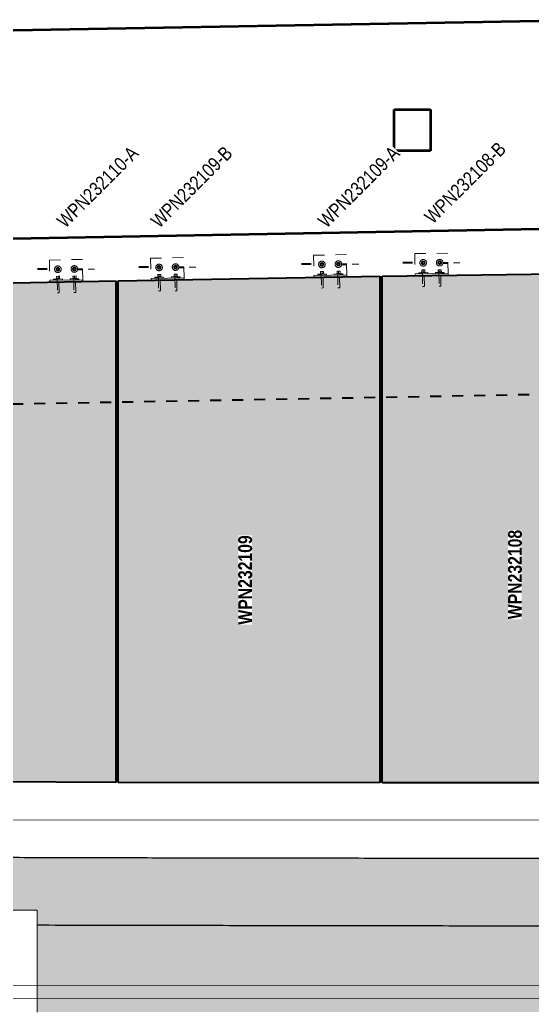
# Model space of a CAD drawing. Header units: metres. Extents: x 1114 to 1183, y -509 to 23.
# Drawn here: x 1157.66 to 1162.32, y 12.63 to 21.64 of the extents above; entities that cross this region are included whole.
import ezdxf

# ---------------------------------------------------------------- set-up
doc = ezdxf.new("R2010")
doc.units = ezdxf.units.M
doc.linetypes.add('JacobsDash', pattern=[0.0045, 0.003, -0.0015])
for name, color, linetype, lineweight in [('A-DETL', 7, 'Continuous', 13), ('A-GENM', 7, 'Continuous', 35), ('A-GENM-IDEN', 7, 'Continuous', 18), ('S-BEAM', 7, 'Continuous', 50), ('S-FNDN', 7, 'Continuous', 50), ('S-FNDN-HDLN', 7, 'JacobsDash', 18), ('S-FNDN-IDEN', 7, 'Continuous', 18), ('S-FSTN', 7, 'Continuous', 18)]:
    doc.layers.add(name, color=color, linetype=linetype, lineweight=lineweight)
doc.styles.add('Arial Narrow', font='ARIALN.TTF', dxfattribs={"height": 0.125})
doc.styles.add('Arial Narrow_B', font='ARIALNB.TTF', dxfattribs={"height": 0.125})

# ---------------------------------------------------------------- blocks, each defined once
blk = doc.blocks.new('Top of Pavement - RL A - Top of Pavement - RL A-68818558-DRG-2873192 - ELEVATION - FASCIA PANEL AT ABUTMENT A')
at = {"layer": 'A-GENM', "lineweight": 25, "true_color": 0xe8e8e8}
for points in [[(1126.3383, 13.4094), (1127.1806, 13.4102), (1131.8128, 13.4168), (1134.7908, 13.4293), (1136.445, 13.4364), (1137.34, 13.442), (1140.0575, 13.461), (1141.4983, 13.4712), (1142.9483, 13.4852), (1146.2203, 13.517), (1146.2203, 13.6195), (1146.3203, 13.6445), (1146.1203, 13.6945), (1146.2203, 13.7195), (1146.2203, 14.1301), (1145.7409, 14.1252), (1141.2908, 14.0826), (1138.8635, 14.0658), (1136.3203, 14.0486), (1135.627, 14.0458), (1132.7951, 14.0343), (1131.4744, 14.0294), (1130.7723, 14.028), (1127.9403, 14.0247), (1126.6782, 14.0232), (1125.9175, 14.0237), (1121.8718, 14.0301), (1121.4672, 14.0311), (1120.2536, 14.0364), (1116.6125, 14.0526), (1115.8034, 14.0575), (1114.0014, 14.0695), (1114.0014, 13.5544), (1121.2259, 13.5544), (1121.2259, 13.4185), (1121.7061, 13.417), (1122.9695, 13.4149), (1126.1234, 13.4097)], [(1127.1285, 12.6294), (1146.5172, 12.6294), (1146.5172, 12.7573), (1146.2203, 12.7573), (1146.2203, 13.517), (1145.7092, 13.5122), (1142.9483, 13.4852), (1141.4188, 13.4705), (1140.6561, 13.465), (1139.3794, 13.4563), (1136.8302, 13.4386), (1136.0239, 13.4343), (1131.7317, 13.4166), (1131.2219, 13.4153), (1126.7595, 13.4096), (1126.1234, 13.4097), (1125.4961, 13.4109), (1123.8117, 13.4136), (1121.285, 13.4183), (1121.2259, 13.4185), (1121.2259, 12.6294), (1126.6333, 12.6294)]]:
    blk.add_hatch(color=254, dxfattribs=at).paths.add_polyline_path(points)
at = {"layer": 'A-GENM', "color": 253, "lineweight": 25, "true_color": 0xa3a3a3}
for points, knots in [([(1141.2908, 14.0826), (1141.156, 14.0816), (1140.8863, 14.0797), (1140.4817, 14.0769), (1140.0772, 14.0741), (1139.6726, 14.0714), (1139.2681, 14.0686), (1138.8635, 14.0658), (1138.4589, 14.063), (1138.0544, 14.0602), (1137.6498, 14.0575), (1137.2453, 14.0546), (1136.8407, 14.0516), (1136.4362, 14.049), (1136.0316, 14.0472), (1135.627, 14.0458), (1135.2225, 14.0443), (1134.8179, 14.0426), (1134.4133, 14.0409), (1134.0088, 14.0393), (1133.6042, 14.0376), (1133.1997, 14.036), (1132.7951, 14.0343), (1132.3905, 14.0326), (1131.986, 14.031), (1131.5814, 14.0296), (1131.1768, 14.0285), (1130.7723, 14.028), (1130.3677, 14.0276), (1129.9631, 14.0272), (1129.5586, 14.0266), (1129.154, 14.0261), (1128.7494, 14.0256), (1128.3449, 14.0252), (1127.9403, 14.0247), (1127.5357, 14.0241), (1127.1312, 14.0235), (1126.7266, 14.0232), (1126.322, 14.0233), (1125.9175, 14.0237), (1125.5129, 14.0243), (1125.1083, 14.0251), (1124.7038, 14.0257), (1124.2992, 14.0264), (1123.8946, 14.027), (1123.4901, 14.0277), (1123.0855, 14.0283), (1122.6809, 14.0291), (1122.2764, 14.0296), (1121.8718, 14.03), (1121.4672, 14.031), (1121.0627, 14.0327), (1120.6581, 14.0346), (1120.2536, 14.0364), (1119.849, 14.0382), (1119.4444, 14.04), (1119.0399, 14.0418), (1118.6353, 14.0436), (1118.2307, 14.0454), (1117.8262, 14.0472), (1117.4216, 14.049), (1117.017, 14.0508), (1116.6125, 14.0526), (1116.2079, 14.0548), (1115.8034, 14.0575), (1115.3988, 14.0603), (1114.9942, 14.0631), (1114.5897, 14.0657), (1114.2588, 14.0678), (1114.0627, 14.0691), (1114.0014, 14.0695)], [0.3910615, 0.3910615, 0.3910615, 0.3910615, 0.3938547, 0.396648, 0.3994413, 0.4022346, 0.4050279, 0.4078212, 0.4106145, 0.4134078, 0.4162011, 0.4189944, 0.4217877, 0.424581, 0.4273743, 0.4301676, 0.4329609, 0.4357542, 0.4385475, 0.4413408, 0.4441341, 0.4469274, 0.4497207, 0.452514, 0.4553073, 0.4581006, 0.4608939, 0.4636872, 0.4664804, 0.4692737, 0.472067, 0.4748603, 0.4776536, 0.4804469, 0.4832402, 0.4860335, 0.4888268, 0.4916201, 0.4944134, 0.4972067, 0.5, 0.5027933, 0.5055866, 0.5083799, 0.5111732, 0.5139665, 0.5167598, 0.5195531, 0.5223464, 0.5251397, 0.527933, 0.5307263, 0.5335196, 0.5363128, 0.5391061, 0.5418994, 0.5446927, 0.547486, 0.5502793, 0.5530726, 0.5558659, 0.5586592, 0.5614525, 0.5642458, 0.5670391, 0.5698324, 0.5726257, 0.575419, 0.5782123, 0.5794807, 0.5794807, 0.5794807, 0.5794807]), ([(1146.2203, 13.517), (1146.1903, 13.5167), (1146.0199, 13.515), (1145.7092, 13.5122), (1145.2881, 13.5081), (1144.867, 13.5039), (1144.4459, 13.4998), (1144.0248, 13.4957), (1143.6038, 13.4916), (1143.1827, 13.4875), (1142.7616, 13.4833), (1142.3405, 13.4792), (1141.9194, 13.4751), (1141.4983, 13.4711), (1141.0772, 13.4677), (1140.6561, 13.465), (1140.235, 13.4623), (1139.8139, 13.4593), (1139.3928, 13.4563), (1138.9717, 13.4534), (1138.5505, 13.4505), (1138.1294, 13.4476), (1137.7083, 13.4447), (1137.2872, 13.4416), (1136.8661, 13.4387), (1136.445, 13.4363), (1136.0239, 13.4343), (1135.6028, 13.4325), (1135.1817, 13.4309), (1134.7606, 13.4291), (1134.3395, 13.4274), (1133.9184, 13.4257), (1133.4973, 13.4239), (1133.0761, 13.4222), (1132.655, 13.4206), (1132.2339, 13.4187), (1131.8128, 13.4167), (1131.3917, 13.4154), (1130.9706, 13.415), (1130.5495, 13.4146), (1130.1284, 13.414), (1129.7073, 13.4134), (1129.2861, 13.4129), (1128.865, 13.4124), (1128.4439, 13.4118), (1128.0228, 13.4113), (1127.6017, 13.4108), (1127.1806, 13.4103), (1126.7595, 13.4096), (1126.3383, 13.4093), (1125.9172, 13.4099), (1125.4961, 13.411), (1125.075, 13.4118), (1124.6539, 13.4123), (1124.2328, 13.4129), (1123.8117, 13.4136), (1123.3906, 13.4143), (1122.9695, 13.415), (1122.5483, 13.4155), (1122.1272, 13.4161), (1121.7061, 13.417), (1121.4057, 13.4179), (1121.2456, 13.4184), (1121.2259, 13.4185)], [0.354874, 0.354874, 0.354874, 0.354874, 0.3554913, 0.3583815, 0.3612717, 0.3641618, 0.367052, 0.3699422, 0.3728324, 0.3757225, 0.3786127, 0.3815029, 0.3843931, 0.3872832, 0.3901734, 0.3930636, 0.3959538, 0.3988439, 0.4017341, 0.4046243, 0.4075145, 0.4104046, 0.4132948, 0.416185, 0.4190751, 0.4219653, 0.4248555, 0.4277457, 0.4306358, 0.433526, 0.4364162, 0.4393064, 0.4421965, 0.4450867, 0.4479769, 0.4508671, 0.4537572, 0.4566474, 0.4595376, 0.4624277, 0.4653179, 0.4682081, 0.4710983, 0.4739884, 0.4768786, 0.4797688, 0.482659, 0.4855491, 0.4884393, 0.4913295, 0.4942197, 0.4971098, 0.5, 0.5028902, 0.5057803, 0.5086705, 0.5115607, 0.5144509, 0.517341, 0.5202312, 0.5231214, 0.5260116, 0.5264175, 0.5264175, 0.5264175, 0.5264175])]:
    blk.add_open_spline(points, degree=3, knots=knots, dxfattribs=at)
blk = doc.blocks.new('T2DPAA-T2D-C3S-RS-M3D-100334_rvt-1-DRG-2873192 - ELEVATION - FASCIA PANEL AT ABUTMENT A')
at = {"layer": 'A-GENM', "color": 253, "lineweight": 25, "true_color": 0xa3a3a3}
blk.add_blockref('Top of Pavement - RL A - Top of Pavement - RL A-68818558-DRG-2873192 - ELEVATION - FASCIA PANEL AT ABUTMENT A', (0, 0), dxfattribs=at)
blk = doc.blocks.new('BR08_20_GEN_WPC_PrecastPanel_Wall__4point - BR08_20_GEN_WPC_PrecastPanel_Wall__4point-8287842-DRG-2873192 - ELEVATION - FASCIA PANEL AT ABUTMENT A')
at = {"layer": 'A-GENM', "true_color": 0xc0c0c0}
blk.add_hatch(color=9, dxfattribs=at).paths.add_polyline_path([(1124.3625, 14.7129), (1126.7425, 14.7129), (1126.7425, 19.3442), (1124.3625, 19.3159), (1124.3625, 15.2657)])
at = {"layer": 'A-GENM'}
for p, q in [((1124.3624, 19.3159), (1124.3625, 19.3159)), ((1124.3625, 19.3159), (1126.7425, 19.3442)), ((1124.3625, 14.7129), (1124.3625, 19.3159)), ((1126.7425, 19.3442), (1126.7425, 14.7129)), ((1124.3624, 14.7129), (1124.3625, 14.7129)), ((1126.7425, 14.7129), (1124.3625, 14.7129))]:
    blk.add_line(p, q, dxfattribs=at)
blk = doc.blocks.new('BR08_20_GEN_WPC_PrecastPanel_Wall__4point - BR08_20_GEN_WPC_PrecastPanel_Wall__4point-8287844-DRG-2873192 - ELEVATION - FASCIA PANEL AT ABUTMENT A')
at = {"layer": 'A-GENM', "true_color": 0xc0c0c0}
blk.add_hatch(color=9, dxfattribs=at).paths.add_polyline_path([(1121.9425, 14.7167), (1121.9425, 19.2718), (1119.5625, 19.2284), (1119.5625, 14.724), (1120.0053, 14.7226)])
at = {"layer": 'A-GENM'}
for p, q in [((1119.5624, 19.2284), (1119.5625, 19.2284)), ((1119.5625, 19.2284), (1121.9425, 19.2718)), ((1119.5625, 14.724), (1119.5625, 19.2284)), ((1121.9425, 19.2718), (1121.9425, 14.7167)), ((1119.5624, 14.724), (1119.5625, 14.724)), ((1121.9425, 14.7167), (1119.5625, 14.724))]:
    blk.add_line(p, q, dxfattribs=at)
blk = doc.blocks.new('BR08_20_GEN_WPC_PrecastPanel_Wall__4point - BR08_20_GEN_WPC_PrecastPanel_Wall__4point-8297915-DRG-2873192 - ELEVATION - FASCIA PANEL AT ABUTMENT A')
at = {"layer": 'A-GENM', "true_color": 0xc0c0c0}
blk.add_hatch(color=9, dxfattribs=at).paths.add_polyline_path([(1124.342, 14.7129), (1124.3425, 19.3156), (1121.9625, 19.2722), (1121.9625, 14.7167), (1124.084, 14.7133)])
at = {"layer": 'A-GENM'}
for p, q in [((1121.9625, 19.2722), (1124.3425, 19.3156)), ((1124.3425, 19.3156), (1124.342, 14.7129)), ((1121.9625, 14.7167), (1121.9625, 19.2722)), ((1124.342, 14.7129), (1121.9625, 14.7167))]:
    blk.add_line(p, q, dxfattribs=at)
blk = doc.blocks.new('20_BR04_Wall_Panel_Bracket_Connection - 20_BR04_Wall_Panel_Bracket_Connection-V26-DRG-2873192 - ELEVATION - FASCIA PANEL AT ABUTMENT A')
at = {"layer": 'S-FSTN', "linetype": 'JacobsDash', "lineweight": 9, "true_color": 0xc0c0c0}
for points in [[(1124.6624, 19.3195), (1124.9624, 19.3231), (1124.9622, 19.3391), (1124.6623, 19.3355)], [(1124.6972, 19.3359), (1124.734, 19.3363), (1124.7304, 19.3391), (1124.7245, 19.3442), (1124.7231, 19.3462), (1124.6971, 19.3459), (1124.6972, 19.3391)], [(1124.8905, 19.3382), (1124.9272, 19.3391), (1124.9271, 19.3486), (1124.9018, 19.3483), (1124.8979, 19.3442), (1124.8916, 19.3391)]]:
    blk.add_hatch(color=9, dxfattribs=at).paths.add_polyline_path(points)
at = {"layer": 'S-FSTN', "linetype": 'JacobsDash', "lineweight": 9}
for p, q in [((1124.96, 19.523), (1124.66, 19.5195)), ((1124.66, 19.5195), (1124.6622, 19.3355)), ((1124.9622, 19.3391), (1124.96, 19.523)), ((1124.7358, 19.4055), (1124.7358, 19.4055)), ((1124.7359, 19.4275), (1124.736, 19.4275)), ((1124.7361, 19.4435), (1124.736, 19.4435)), ((1124.7362, 19.4655), (1124.7362, 19.4655)), ((1124.8858, 19.4073), (1124.8858, 19.4073)), ((1124.8859, 19.4293), (1124.886, 19.4293)), ((1124.8861, 19.4453), (1124.886, 19.4453)), ((1124.8862, 19.4673), (1124.8862, 19.4673)), ((1124.7232, 19.3462), (1124.7771, 19.3469)), ((1124.7772, 19.3369), (1124.7771, 19.3469)), ((1124.8471, 19.3477), (1124.9018, 19.3483)), ((1124.8472, 19.3377), (1124.8471, 19.3477))]:
    blk.add_line(p, q, dxfattribs=at)
at = {"layer": 'S-FSTN', "lineweight": 9}
for p, q in [((1124.6623, 19.3355), (1124.9622, 19.3391)), ((1124.6624, 19.3195), (1124.6623, 19.3355)), ((1124.6971, 19.3459), (1124.7231, 19.3462)), ((1124.6971, 19.3459), (1124.6972, 19.3359)), ((1124.9018, 19.3483), (1124.9271, 19.3486)), ((1124.9271, 19.3486), (1124.9272, 19.3386)), ((1124.9622, 19.3391), (1124.9624, 19.3231))]:
    blk.add_line(p, q, dxfattribs=at)
at = {"layer": 'S-FSTN', "linetype": 'JacobsDash', "lineweight": 9}
for centre, major_axis, start_param, end_param in [((1124.736, 19.4355), (0, 0.03), 0.0119, 3.153493), ((1124.736, 19.4355), (0, 0.009), 0.011425, 3.153017), ((1124.736, 19.4355), (0, 0.008), 0.012402, 3.153994), ((1124.736, 19.4355), (0, 0.03), 3.153493, 6.295085), ((1124.736, 19.4355), (0, 0.009), 3.153493, 6.295085), ((1124.736, 19.4355), (0, 0.008), 3.153493, 6.295085), ((1124.886, 19.4373), (0, 0.03), 0.0119, 3.153493), ((1124.886, 19.4373), (0, 0.009), 0.0119, 3.153493), ((1124.886, 19.4373), (0, 0.008), 0.0119, 3.153493), ((1124.886, 19.4373), (0, 0.03), 3.153493, 6.295085), ((1124.886, 19.4373), (0, 0.009), 3.153493, 6.295085), ((1124.886, 19.4373), (0, 0.008), 3.153996, 6.295589)]:
    blk.add_ellipse(centre, major_axis=major_axis, ratio=1, start_param=start_param, end_param=end_param, dxfattribs=at)
blk = doc.blocks.new('Anchor Bolt -HAB - HAB H16 x 165-V27-DRG-2873192 - ELEVATION - FASCIA PANEL AT ABUTMENT A')
at = {"layer": 'S-FSTN', "linetype": 'JacobsDash', "lineweight": 9}
for p, q in [((1124.8709, 19.353), (1124.871, 19.348)), ((1124.8728, 19.373), (1124.8868, 19.3732)), ((1124.8728, 19.373), (1124.8731, 19.353)), ((1124.8871, 19.3532), (1124.8731, 19.353)), ((1124.8791, 19.3481), (1124.8806, 19.223)), ((1124.8868, 19.3732), (1124.9008, 19.3733)), ((1124.8868, 19.3732), (1124.8871, 19.3532)), ((1124.901, 19.3533), (1124.8871, 19.3532)), ((1124.8966, 19.2231), (1124.8951, 19.3483)), ((1124.9008, 19.3733), (1124.901, 19.3533)), ((1124.9033, 19.3484), (1124.9032, 19.3534))]:
    blk.add_line(p, q, dxfattribs=at)
for centre, major_axis, start_param, end_param in [((1124.887, 19.3532), (0.0162, 0.0002), 3.141806, 3.665405), ((1124.887, 19.3532), (0.0162, 0.0002), 4.503163, 4.712603), ((1124.887, 19.3532), (0.0162, 0.0002), 4.712603, 4.922042), ((1124.887, 19.3532), (0.0162, 0.0002), 5.7598, 6.283185), ((1124.8886, 19.2231), (0.008, 0.0001), 3.141806, 6.283185)]:
    blk.add_ellipse(centre, major_axis=major_axis, ratio=0.000003, start_param=start_param, end_param=end_param, dxfattribs=at)
blk = doc.blocks.new('Anchor Bolt -HAB - HAB H16 x 85-V28-DRG-2873192 - ELEVATION - FASCIA PANEL AT ABUTMENT A')
at = {"layer": 'S-FSTN', "linetype": 'JacobsDash', "lineweight": 9}
for p, q in [((1124.8858, 19.4534), (1124.8719, 19.4452)), ((1124.8719, 19.4452), (1124.8721, 19.4291)), ((1124.8721, 19.4291), (1124.8862, 19.4211)), ((1124.8999, 19.4455), (1124.8858, 19.4534)), ((1124.8862, 19.4211), (1124.9001, 19.4294)), ((1124.9001, 19.4294), (1124.8999, 19.4455))]:
    blk.add_line(p, q, dxfattribs=at)
for start_param, end_param in [(1.065751, 1.582696), (1.582696, 2.099638), (0.01913, 1.051869), (2.113536, 3.147569), (0.783552, 0.797298), (2.368095, 2.38181), (0.51676, 0.535499), (2.629894, 2.648629), (0.273699, 0.287156), (2.878215, 2.891693), (5.255765, 6.288633), (3.161393, 4.1928), (6.020188, 6.033286), (3.415292, 3.428301), (5.771487, 5.789775), (3.658836, 3.677091), (5.509687, 5.522293), (3.92632, 3.938891), (4.724289, 5.239147), (4.209431, 4.724289)]:
    blk.add_ellipse((1124.886, 19.4373), major_axis=(0, 0.0162), ratio=1, start_param=start_param, end_param=end_param, dxfattribs=at)
blk = doc.blocks.new('Anchor Bolt -HAB - HAB H16 x 85-V29-DRG-2873192 - ELEVATION - FASCIA PANEL AT ABUTMENT A')
at = {"layer": 'S-FSTN', "linetype": 'JacobsDash', "lineweight": 9}
for p, q in [((1124.7358, 19.4517), (1124.722, 19.4434)), ((1124.722, 19.4434), (1124.7221, 19.4273)), ((1124.7221, 19.4273), (1124.7362, 19.4194)), ((1124.7499, 19.4438), (1124.7358, 19.4517)), ((1124.7362, 19.4194), (1124.7501, 19.4276)), ((1124.7501, 19.4276), (1124.7499, 19.4438))]:
    blk.add_line(p, q, dxfattribs=at)
for start_param, end_param in [(1.066452, 1.582696), (1.582234, 2.098478), (0.019138, 1.051872), (2.113534, 3.147566), (0.783558, 0.797298), (2.368095, 2.3818), (0.516702, 0.535499), (2.629894, 2.648658), (0.273699, 0.287318), (2.878163, 2.891693), (5.255767, 6.288642), (3.161389, 4.192798), (6.020352, 6.033286), (3.415292, 3.428248), (5.771487, 5.789717), (3.658865, 3.677091), (5.509687, 5.522301), (3.926308, 3.938891), (4.724289, 5.239981), (4.208602, 4.724289)]:
    blk.add_ellipse((1124.736, 19.4355), major_axis=(0, 0.0162), ratio=1, start_param=start_param, end_param=end_param, dxfattribs=at)
blk = doc.blocks.new('20_BR04_Wall_Panel_Bracket_Connection - 20_BR04_Wall_Panel_Bracket_Connection-V6-DRG-2873192 - ELEVATION - FASCIA PANEL AT ABUTMENT A')
at = {"layer": 'S-FSTN', "linetype": 'JacobsDash', "lineweight": 9, "true_color": 0xc0c0c0}
for points in [[(1121.5705, 19.281), (1121.6072, 19.2817), (1121.607, 19.2917), (1121.5817, 19.2912), (1121.5776, 19.2868), (1121.5721, 19.2823)], [(1121.3426, 19.2609), (1121.6425, 19.2663), (1121.6422, 19.2823), (1121.3423, 19.2768), (1121.3424, 19.2718)], [(1121.3773, 19.2775), (1121.4142, 19.2782), (1121.4107, 19.2805), (1121.4045, 19.2856), (1121.4029, 19.288), (1121.3771, 19.2875), (1121.3772, 19.2823)]]:
    blk.add_hatch(color=9, dxfattribs=at).paths.add_polyline_path(points)
at = {"layer": 'S-FSTN', "linetype": 'JacobsDash', "lineweight": 9}
for p, q in [((1121.6388, 19.4663), (1121.3389, 19.4608)), ((1121.3389, 19.4608), (1121.3422, 19.2768)), ((1121.4154, 19.4073), (1121.4154, 19.4073)), ((1121.4154, 19.3853), (1121.4154, 19.3853)), ((1121.5654, 19.3881), (1121.5653, 19.3881)), ((1121.5654, 19.4101), (1121.5654, 19.4101)), ((1121.6422, 19.2823), (1121.6388, 19.4663)), ((1121.4029, 19.288), (1121.4571, 19.2889)), ((1121.4154, 19.3693), (1121.4154, 19.3693)), ((1121.4154, 19.3473), (1121.4154, 19.3473)), ((1121.4573, 19.2789), (1121.4571, 19.2889)), ((1121.5271, 19.2902), (1121.5817, 19.2912)), ((1121.5272, 19.2802), (1121.5271, 19.2902)), ((1121.5653, 19.3721), (1121.5654, 19.3721)), ((1121.5654, 19.3501), (1121.5654, 19.3501))]:
    blk.add_line(p, q, dxfattribs=at)
at = {"layer": 'S-FSTN', "lineweight": 9}
for p, q in [((1121.5817, 19.2912), (1121.607, 19.2917)), ((1121.607, 19.2917), (1121.6072, 19.2817)), ((1121.3423, 19.2768), (1121.6422, 19.2823)), ((1121.3426, 19.2609), (1121.3423, 19.2768)), ((1121.3771, 19.2875), (1121.4029, 19.288)), ((1121.3771, 19.2875), (1121.3773, 19.2775)), ((1121.6422, 19.2823), (1121.6425, 19.2663))]:
    blk.add_line(p, q, dxfattribs=at)
at = {"layer": 'S-FSTN', "linetype": 'JacobsDash', "lineweight": 9}
for centre, major_axis, start_param, end_param in [((1121.4154, 19.3773), (0, 0.03), 0.018233, 3.159825), ((1121.4154, 19.3773), (0.00001, 0.009), 0.018792, 3.160385), ((1121.4154, 19.3773), (0, 0.008), 0.018233, 3.159825), ((1121.4154, 19.3773), (0, 0.03), 3.159825, 6.301418), ((1121.4154, 19.3773), (0, 0.009), 3.159825, 6.301418), ((1121.4154, 19.3773), (0, 0.008), 3.160373, 6.301965), ((1121.5654, 19.3801), (0, 0.03), 0.018233, 3.159825), ((1121.5654, 19.3801), (0, 0.009), 0.018233, 3.159825), ((1121.5654, 19.3801), (0, 0.008), 0.018233, 3.159825), ((1121.5654, 19.3801), (0, 0.03), 3.159825, 6.301418), ((1121.5654, 19.3801), (0, 0.009), 3.159825, 6.301418), ((1121.5654, 19.3801), (0, 0.008), 3.159825, 6.301418)]:
    blk.add_ellipse(centre, major_axis=major_axis, ratio=1, start_param=start_param, end_param=end_param, dxfattribs=at)
blk = doc.blocks.new('Anchor Bolt -HAB - HAB H16 x 165-V31-DRG-2873192 - ELEVATION - FASCIA PANEL AT ABUTMENT A')
at = {"layer": 'S-FSTN', "linetype": 'JacobsDash', "lineweight": 9}
for p, q in [((1120.0725, 19.2887), (1120.0864, 19.289)), ((1120.0725, 19.2887), (1120.0728, 19.2687)), ((1120.0864, 19.289), (1120.1004, 19.2892)), ((1120.0864, 19.289), (1120.0868, 19.269)), ((1120.1004, 19.2892), (1120.1008, 19.2692)), ((1120.0706, 19.2687), (1120.0707, 19.2637)), ((1120.0868, 19.269), (1120.0728, 19.2687)), ((1120.0789, 19.2638), (1120.0812, 19.1387)), ((1120.1008, 19.2692), (1120.0868, 19.269)), ((1120.0972, 19.139), (1120.0949, 19.2641)), ((1120.103, 19.2643), (1120.103, 19.2693))]:
    blk.add_line(p, q, dxfattribs=at)
for centre, major_axis, start_param, end_param in [((1120.0868, 19.269), (0.0162, 0.0003), 3.141806, 3.665405), ((1120.0868, 19.269), (0.0162, 0.0003), 4.503163, 4.712603), ((1120.0868, 19.269), (0.0162, 0.0003), 4.712603, 4.922042), ((1120.0868, 19.269), (0.0162, 0.0003), 5.7598, 6.283185), ((1120.0892, 19.1389), (0.008, 0.00015), 3.141806, 6.283185)]:
    blk.add_ellipse(centre, major_axis=major_axis, ratio=0.000004, start_param=start_param, end_param=end_param, dxfattribs=at)
blk = doc.blocks.new('Anchor Bolt -HAB - HAB H16 x 85-V32-DRG-2873192 - ELEVATION - FASCIA PANEL AT ABUTMENT A')
at = {"layer": 'S-FSTN', "linetype": 'JacobsDash', "lineweight": 9}
for p, q in [((1120.085, 19.3692), (1120.0711, 19.3609)), ((1120.0711, 19.3609), (1120.0714, 19.3448)), ((1120.0714, 19.3448), (1120.0855, 19.3369)), ((1120.0991, 19.3614), (1120.085, 19.3692)), ((1120.0855, 19.3369), (1120.0994, 19.3453)), ((1120.0994, 19.3453), (1120.0991, 19.3614))]:
    blk.add_line(p, q, dxfattribs=at)
for start_param, end_param in [(1.072083, 1.589029), (1.589029, 2.105971), (0.025459, 1.058205), (2.119872, 3.153899), (0.78988, 0.803631), (2.374427, 2.388139), (0.52309, 0.541831), (2.636226, 2.654958), (0.280032, 0.293494), (2.884553, 2.898026), (5.262094, 6.294968), (3.167729, 4.199129), (6.026515, 6.039618), (3.421625, 3.434629), (5.777819, 5.79611), (3.665171, 3.683424), (5.51602, 5.52863), (3.932656, 3.945223), (4.730622, 5.24548), (4.215764, 4.730622)]:
    blk.add_ellipse((1120.0852, 19.3531), major_axis=(0, 0.0162), ratio=1, start_param=start_param, end_param=end_param, dxfattribs=at)
blk = doc.blocks.new('Anchor Bolt -HAB - HAB H16 x 85-V34-DRG-2873192 - ELEVATION - FASCIA PANEL AT ABUTMENT A')
at = {"layer": 'S-FSTN', "linetype": 'JacobsDash', "lineweight": 9}
for p, q in [((1121.4151, 19.3935), (1121.4013, 19.3852)), ((1121.4013, 19.3852), (1121.4016, 19.369)), ((1121.4293, 19.3857), (1121.4151, 19.3935)), ((1121.4296, 19.3695), (1121.4293, 19.3857)), ((1121.4016, 19.369), (1121.4157, 19.3612)), ((1121.4157, 19.3612), (1121.4296, 19.3695))]:
    blk.add_line(p, q, dxfattribs=at)
for start_param, end_param in [(1.072785, 1.589029), (0.025467, 1.058208), (0.789887, 0.803631), (0.280032, 0.293655), (5.262096, 6.294978), (6.026679, 6.039618), (5.777819, 5.796053), (5.51602, 5.528638), (4.730622, 5.246313), (1.589029, 2.105273), (2.11987, 3.153895), (2.374427, 2.388128), (2.636226, 2.654988), (2.884501, 2.898026), (3.167725, 4.199127), (3.421625, 3.434576), (3.6652, 3.683424), (3.932644, 3.945223), (4.214934, 4.730622)]:
    blk.add_ellipse((1121.4154, 19.3773), major_axis=(0, 0.0162), ratio=1, start_param=start_param, end_param=end_param, dxfattribs=at)
blk = doc.blocks.new('20_BR04_Wall_Panel_Bracket_Connection - 20_BR04_Wall_Panel_Bracket_Connection-V39-DRG-2873192 - ELEVATION - FASCIA PANEL AT ABUTMENT A')
at = {"layer": 'S-FSTN', "linetype": 'JacobsDash', "lineweight": 9, "true_color": 0xc0c0c0}
for points in [[(1122.2624, 19.2776), (1122.5624, 19.2831), (1122.5621, 19.2991), (1122.2621, 19.2936)], [(1122.2971, 19.2943), (1122.334, 19.2949), (1122.3306, 19.2973), (1122.3243, 19.3026), (1122.3227, 19.3047), (1122.2969, 19.3043), (1122.297, 19.2991)], [(1122.4904, 19.2978), (1122.5271, 19.2985), (1122.5269, 19.3085), (1122.5016, 19.308), (1122.4962, 19.3026), (1122.4908, 19.2981)]]:
    blk.add_hatch(color=9, dxfattribs=at).paths.add_polyline_path(points)
at = {"layer": 'S-FSTN', "linetype": 'JacobsDash', "lineweight": 9}
for p, q in [((1122.5587, 19.4831), (1122.2588, 19.4776)), ((1122.2588, 19.4776), (1122.2621, 19.2936)), ((1122.5621, 19.2991), (1122.5587, 19.4831)), ((1122.3228, 19.3047), (1122.3769, 19.3057)), ((1122.3771, 19.2957), (1122.3769, 19.3057)), ((1122.4469, 19.307), (1122.5015, 19.308)), ((1122.4471, 19.297), (1122.4469, 19.307))]:
    blk.add_line(p, q, dxfattribs=at)
at = {"layer": 'S-FSTN', "lineweight": 9}
for p, q in [((1122.2621, 19.2936), (1122.5621, 19.2991)), ((1122.2624, 19.2776), (1122.2621, 19.2936)), ((1122.2969, 19.3043), (1122.3227, 19.3047)), ((1122.2969, 19.3043), (1122.2971, 19.2943)), ((1122.5016, 19.308), (1122.5269, 19.3085)), ((1122.5269, 19.3085), (1122.5271, 19.2985)), ((1122.5621, 19.2991), (1122.5624, 19.2831))]:
    blk.add_line(p, q, dxfattribs=at)
at = {"layer": 'S-FSTN', "linetype": 'JacobsDash', "lineweight": 9}
for centre, radius, start, end in [((1122.3353, 19.3941), 0.03, 91.04464, 271.04464), ((1122.3353, 19.3941), 0.009, 91.04464, 271.04464), ((1122.3353, 19.3941), 0.008, 91.04464, 271.04464), ((1122.3353, 19.3941), 0.03, 271.04464, 91.04464), ((1122.3353, 19.3941), 0.009, 271.04464, 91.04464), ((1122.3353, 19.3941), 0.008, 271.04464, 91.04464), ((1122.4853, 19.3968), 0.03, 91.04464, 271.04464), ((1122.4853, 19.3968), 0.009, 91.04464, 271.04464), ((1122.4853, 19.3968), 0.008, 91.04464, 271.04464), ((1122.4853, 19.3968), 0.03, 271.04464, 91.04464), ((1122.4853, 19.3968), 0.009, 271.04464, 91.04464), ((1122.4853, 19.3968), 0.008, 271.04464, 91.04464)]:
    blk.add_arc(centre, radius, start, end, dxfattribs=at)
blk = doc.blocks.new('Anchor Bolt -HAB - HAB H16 x 165-V40-DRG-2873192 - ELEVATION - FASCIA PANEL AT ABUTMENT A')
at = {"layer": 'S-FSTN', "linetype": 'JacobsDash', "lineweight": 9}
for p, q in [((1122.4728, 19.3125), (1122.4707, 19.3124)), ((1122.4707, 19.3124), (1122.4708, 19.3074)), ((1122.4725, 19.3325), (1122.4865, 19.3327)), ((1122.4725, 19.3325), (1122.4728, 19.3125)), ((1122.4868, 19.3127), (1122.4728, 19.3125)), ((1122.4789, 19.3076), (1122.4812, 19.1825)), ((1122.4868, 19.3127), (1122.4835, 19.3127)), ((1122.4865, 19.3327), (1122.5004, 19.333)), ((1122.4865, 19.3327), (1122.4868, 19.3127)), ((1122.5008, 19.313), (1122.4868, 19.3127)), ((1122.4902, 19.3128), (1122.4868, 19.3127)), ((1122.4972, 19.1828), (1122.4949, 19.3079)), ((1122.5004, 19.333), (1122.5008, 19.313)), ((1122.503, 19.313), (1122.5008, 19.313)), ((1122.5031, 19.308), (1122.503, 19.313)), ((1122.4812, 19.1825), (1122.4972, 19.1828))]:
    blk.add_line(p, q, dxfattribs=at)
blk = doc.blocks.new('Anchor Bolt -HAB - HAB H16 x 85-V41-DRG-2873192 - ELEVATION - FASCIA PANEL AT ABUTMENT A')
at = {"layer": 'S-FSTN', "linetype": 'JacobsDash', "lineweight": 9}
for p, q in [((1122.485, 19.413), (1122.4711, 19.4047)), ((1122.4711, 19.4047), (1122.4714, 19.3885)), ((1122.4714, 19.3885), (1122.4856, 19.3807)), ((1122.4991, 19.4052), (1122.485, 19.413)), ((1122.4856, 19.3807), (1122.4994, 19.389)), ((1122.4994, 19.389), (1122.4991, 19.4052))]:
    blk.add_line(p, q, dxfattribs=at)
for start, end in [(151.46179, 181.04464), (181.04464, 210.62726), (91.47796, 150.61144), (211.47781, 270.69031), (135.28994, 136.04464), (119.98585, 121.04464), (241.04464, 242.1038), (106.04464, 106.80014), (255.28681, 256.04464), (31.47767, 90.6899), (271.47822, 330.61163), (75.27981, 76.04464), (286.04464, 286.8055), (61.04464, 62.10678), (299.98379, 301.04464), (46.04464, 46.799), (315.29143, 316.04464), (1.04464, 30.58358), (331.50571, 1.04464)]:
    blk.add_arc((1122.4853, 19.3968), 0.0162, start, end, dxfattribs=at)
blk = doc.blocks.new('Anchor Bolt -HAB - HAB H16 x 85-V42-DRG-2873192 - ELEVATION - FASCIA PANEL AT ABUTMENT A')
at = {"layer": 'S-FSTN', "linetype": 'JacobsDash', "lineweight": 9}
for p, q in [((1122.335, 19.4103), (1122.3212, 19.4019)), ((1122.3212, 19.4019), (1122.3215, 19.3858)), ((1122.3215, 19.3858), (1122.3356, 19.378)), ((1122.3491, 19.4024), (1122.335, 19.4103)), ((1122.3356, 19.378), (1122.3494, 19.3863)), ((1122.3494, 19.3863), (1122.3491, 19.4024))]:
    blk.add_line(p, q, dxfattribs=at)
for start, end in [(151.50578, 181.04464), (181.04464, 210.58351), (91.47842, 150.61158), (211.47769, 270.69008), (135.29035, 136.04464), (226.04464, 226.7978), (119.98254, 121.04464), (241.04464, 242.10548), (106.04464, 106.80945), (31.47781, 90.69045), (271.47802, 330.61152), (75.28913, 76.04464), (61.04464, 62.10347), (299.98546, 301.04464), (46.04464, 46.79941), (315.29077, 316.04464), (1.04464, 30.62756), (331.46197, 1.04464), (255.28381, 256.04464), (286.04464, 286.80251)]:
    blk.add_arc((1122.3353, 19.3941), 0.0162, start, end, dxfattribs=at)
blk = doc.blocks.new('Anchor Bolt -HAB - HAB H16 x 85-V43-DRG-2873192 - ELEVATION - FASCIA PANEL AT ABUTMENT A')
at = {"layer": 'S-FSTN', "linetype": 'JacobsDash', "lineweight": 9}
for p, q in [((1123.9651, 19.44), (1123.9513, 19.4317)), ((1123.9513, 19.4317), (1123.9516, 19.4155)), ((1123.9516, 19.4155), (1123.9657, 19.4077)), ((1123.9793, 19.4322), (1123.9651, 19.44)), ((1123.9657, 19.4077), (1123.9796, 19.416)), ((1123.9796, 19.416), (1123.9793, 19.4322))]:
    blk.add_line(p, q, dxfattribs=at)
for start, end in [(151.46179, 181.04464), (181.04464, 210.62726), (91.47796, 150.61144), (211.47781, 270.69031), (135.28994, 136.04464), (226.04464, 226.79846), (119.98585, 121.04464), (241.04464, 242.1038), (106.04464, 106.80014), (255.28681, 256.04464), (31.47767, 90.6899), (271.47822, 330.61163), (75.27981, 76.04464), (286.04464, 286.8055), (61.04464, 62.10678), (299.98379, 301.04464), (46.04464, 46.799), (315.29143, 316.04464), (1.04464, 30.58358), (331.50571, 1.04464)]:
    blk.add_arc((1123.9654, 19.4238), 0.0162, start, end, dxfattribs=at)
blk = doc.blocks.new('30_SFD_XSO_GeometryDataPoint_xyz_CS - 30_SFD_XSO_GeometryDataPoint_xyz_CS-V44-DRG-2873192 - ELEVATION - FASCIA PANEL AT ABUTMENT A')
at = {"layer": 'S-FNDN', "lineweight": 35}
for p, q in [((1114.118, 19.2473), (1114.0312, 19.2473)), ((1114.3911, 19.2473), (1114.4414, 19.2473))]:
    blk.add_line(p, q, dxfattribs=at)
at = {"layer": 'S-FNDN-HDLN'}
blk.add_line((1114.4897, 19.2473), (1114.5496, 19.2473), dxfattribs=at)

msp = doc.modelspace()

# ---------------------------------------------------------------- linework, layer by layer
at = {"layer": 'A-DETL', "color": 8, "linetype": 'JacobsDash', "lineweight": 35, "true_color": 0x808080}
msp.add_line((1150.5965, 18.0267), (1162.9606, 18.2522), dxfattribs=at)
at = {"layer": 'A-DETL'}
for p, q in [((1156.6334, 14.3782), (1166.6334, 14.3721)), ((1156.6334, 12.8737), (1166.6334, 12.8676)), ((1156.6334, 12.7537), (1166.6334, 12.7476))]:
    msp.add_line(p, q, dxfattribs=at)
at = {"layer": 'A-DETL', "color": 7, "lineweight": 9, "true_color": 0xffffff}
for p, q in [((1157.8209, 13.5544), (1150.5965, 13.5544)), ((1157.8209, 12.6294), (1157.8209, 13.5544))]:
    msp.add_line(p, q, dxfattribs=at)
at = {"layer": 'S-BEAM', "color": 252, "true_color": 0x888888}
for p, q in [((1162.9594, 21.6427), (1150.5965, 21.4173)), ((1161.0685, 20.454), (1161.0685, 20.829)), ((1161.0685, 20.829), (1161.3983, 20.829)), ((1161.3983, 20.829), (1161.3983, 20.454)), ((1161.3983, 20.454), (1161.0685, 20.454)), ((1162.9596, 19.7524), (1150.5965, 19.527))]:
    msp.add_line(p, q, dxfattribs=at)

# ---------------------------------------------------------------- block references
at = {"lineweight": 5}
msp.add_blockref('T2DPAA-T2D-C3S-RS-M3D-100334_rvt-1-DRG-2873192 - ELEVATION - FASCIA PANEL AT ABUTMENT A', (36.595, 0), dxfattribs=at)
at = {"layer": 'A-GENM'}
for name in ['BR08_20_GEN_WPC_PrecastPanel_Wall__4point - BR08_20_GEN_WPC_PrecastPanel_Wall__4point-8297915-DRG-2873192 - ELEVATION - FASCIA PANEL AT ABUTMENT A', 'BR08_20_GEN_WPC_PrecastPanel_Wall__4point - BR08_20_GEN_WPC_PrecastPanel_Wall__4point-8287842-DRG-2873192 - ELEVATION - FASCIA PANEL AT ABUTMENT A', 'BR08_20_GEN_WPC_PrecastPanel_Wall__4point - BR08_20_GEN_WPC_PrecastPanel_Wall__4point-8287844-DRG-2873192 - ELEVATION - FASCIA PANEL AT ABUTMENT A']:
    msp.add_blockref(name, (36.595, 0), dxfattribs=at)
at = {"layer": 'S-FNDN-HDLN'}
for p in [(44.7149, 0.1481), (46.1951, 0.1751), (47.1157, 0.189), (43.795, 0.1313)]:
    msp.add_blockref('30_SFD_XSO_GeometryDataPoint_xyz_CS - 30_SFD_XSO_GeometryDataPoint_xyz_CS-V44-DRG-2873192 - ELEVATION - FASCIA PANEL AT ABUTMENT A', p, dxfattribs=at)
at = {"layer": 'S-FSTN', "linetype": 'JacobsDash', "lineweight": 9}
for name, p in [('20_BR04_Wall_Panel_Bracket_Connection - 20_BR04_Wall_Panel_Bracket_Connection-V39-DRG-2873192 - ELEVATION - FASCIA PANEL AT ABUTMENT A', (36.595, 0)), ('20_BR04_Wall_Panel_Bracket_Connection - 20_BR04_Wall_Panel_Bracket_Connection-V39-DRG-2873192 - ELEVATION - FASCIA PANEL AT ABUTMENT A', (38.0752, 0.027)), ('20_BR04_Wall_Panel_Bracket_Connection - 20_BR04_Wall_Panel_Bracket_Connection-V26-DRG-2873192 - ELEVATION - FASCIA PANEL AT ABUTMENT A', (36.595, 0)), ('20_BR04_Wall_Panel_Bracket_Connection - 20_BR04_Wall_Panel_Bracket_Connection-V6-DRG-2873192 - ELEVATION - FASCIA PANEL AT ABUTMENT A', (36.595, 0)), ('Anchor Bolt -HAB - HAB H16 x 85-V34-DRG-2873192 - ELEVATION - FASCIA PANEL AT ABUTMENT A', (36.595, 0)), ('Anchor Bolt -HAB - HAB H16 x 85-V32-DRG-2873192 - ELEVATION - FASCIA PANEL AT ABUTMENT A', (38.0752, 0.027)), ('Anchor Bolt -HAB - HAB H16 x 85-V42-DRG-2873192 - ELEVATION - FASCIA PANEL AT ABUTMENT A', (36.595, 0)), ('Anchor Bolt -HAB - HAB H16 x 85-V41-DRG-2873192 - ELEVATION - FASCIA PANEL AT ABUTMENT A', (36.595, 0)), ('Anchor Bolt -HAB - HAB H16 x 85-V42-DRG-2873192 - ELEVATION - FASCIA PANEL AT ABUTMENT A', (38.0752, 0.027)), ('Anchor Bolt -HAB - HAB H16 x 85-V43-DRG-2873192 - ELEVATION - FASCIA PANEL AT ABUTMENT A', (36.595, 0)), ('Anchor Bolt -HAB - HAB H16 x 85-V29-DRG-2873192 - ELEVATION - FASCIA PANEL AT ABUTMENT A', (36.595, 0)), ('Anchor Bolt -HAB - HAB H16 x 85-V28-DRG-2873192 - ELEVATION - FASCIA PANEL AT ABUTMENT A', (36.595, 0)), ('Anchor Bolt -HAB - HAB H16 x 165-V31-DRG-2873192 - ELEVATION - FASCIA PANEL AT ABUTMENT A', (37.9252, 0.0243)), ('Anchor Bolt -HAB - HAB H16 x 165-V31-DRG-2873192 - ELEVATION - FASCIA PANEL AT ABUTMENT A', (38.0752, 0.027)), ('Anchor Bolt -HAB - HAB H16 x 165-V40-DRG-2873192 - ELEVATION - FASCIA PANEL AT ABUTMENT A', (36.4451, -0.0027)), ('Anchor Bolt -HAB - HAB H16 x 165-V40-DRG-2873192 - ELEVATION - FASCIA PANEL AT ABUTMENT A', (36.595, 0)), ('Anchor Bolt -HAB - HAB H16 x 165-V40-DRG-2873192 - ELEVATION - FASCIA PANEL AT ABUTMENT A', (37.9252, 0.0243)), ('Anchor Bolt -HAB - HAB H16 x 165-V40-DRG-2873192 - ELEVATION - FASCIA PANEL AT ABUTMENT A', (38.0752, 0.027)), ('Anchor Bolt -HAB - HAB H16 x 165-V27-DRG-2873192 - ELEVATION - FASCIA PANEL AT ABUTMENT A', (36.445, -0.0018)), ('Anchor Bolt -HAB - HAB H16 x 165-V27-DRG-2873192 - ELEVATION - FASCIA PANEL AT ABUTMENT A', (36.595, 0))]:
    msp.add_blockref(name, p, dxfattribs=at)

# ---------------------------------------------------------------- next in the draw order: texts
at = {"layer": 'A-GENM-IDEN', "lineweight": 9, "char_height": 0.125, "attachment_point": 1, "rotation": 90, "style": 'Arial Narrow_B', "bg_fill": 3, "box_fill_scale": 1, "bg_fill_color": 256, "bg_fill_transparency": 0}
for s, insert in [('WPN232109', (1159.6502, 16.1492)), ('WPN232108', (1162.1024, 16.1986))]:
    msp.add_mtext(s, dxfattribs=dict(at, insert=insert))
at = {"layer": 'S-FNDN-IDEN', "lineweight": 9, "char_height": 0.125, "attachment_point": 1, "rotation": 45, "style": 'Arial Narrow', "bg_fill": 3, "box_fill_scale": 1, "bg_fill_color": 256, "bg_fill_true_color": 13158600, "bg_fill_transparency": 0}
for s, insert in [('WPN232110-A', (1157.99, 19.8319)), ('WPN232109-B', (1158.8439, 19.8319)), ('WPN232109-A', (1160.3639, 19.8319)), ('WPN232108-B', (1161.33, 19.8699))]:
    msp.add_mtext(s, dxfattribs=dict(at, insert=insert))

doc.saveas('drawing.dxf')
